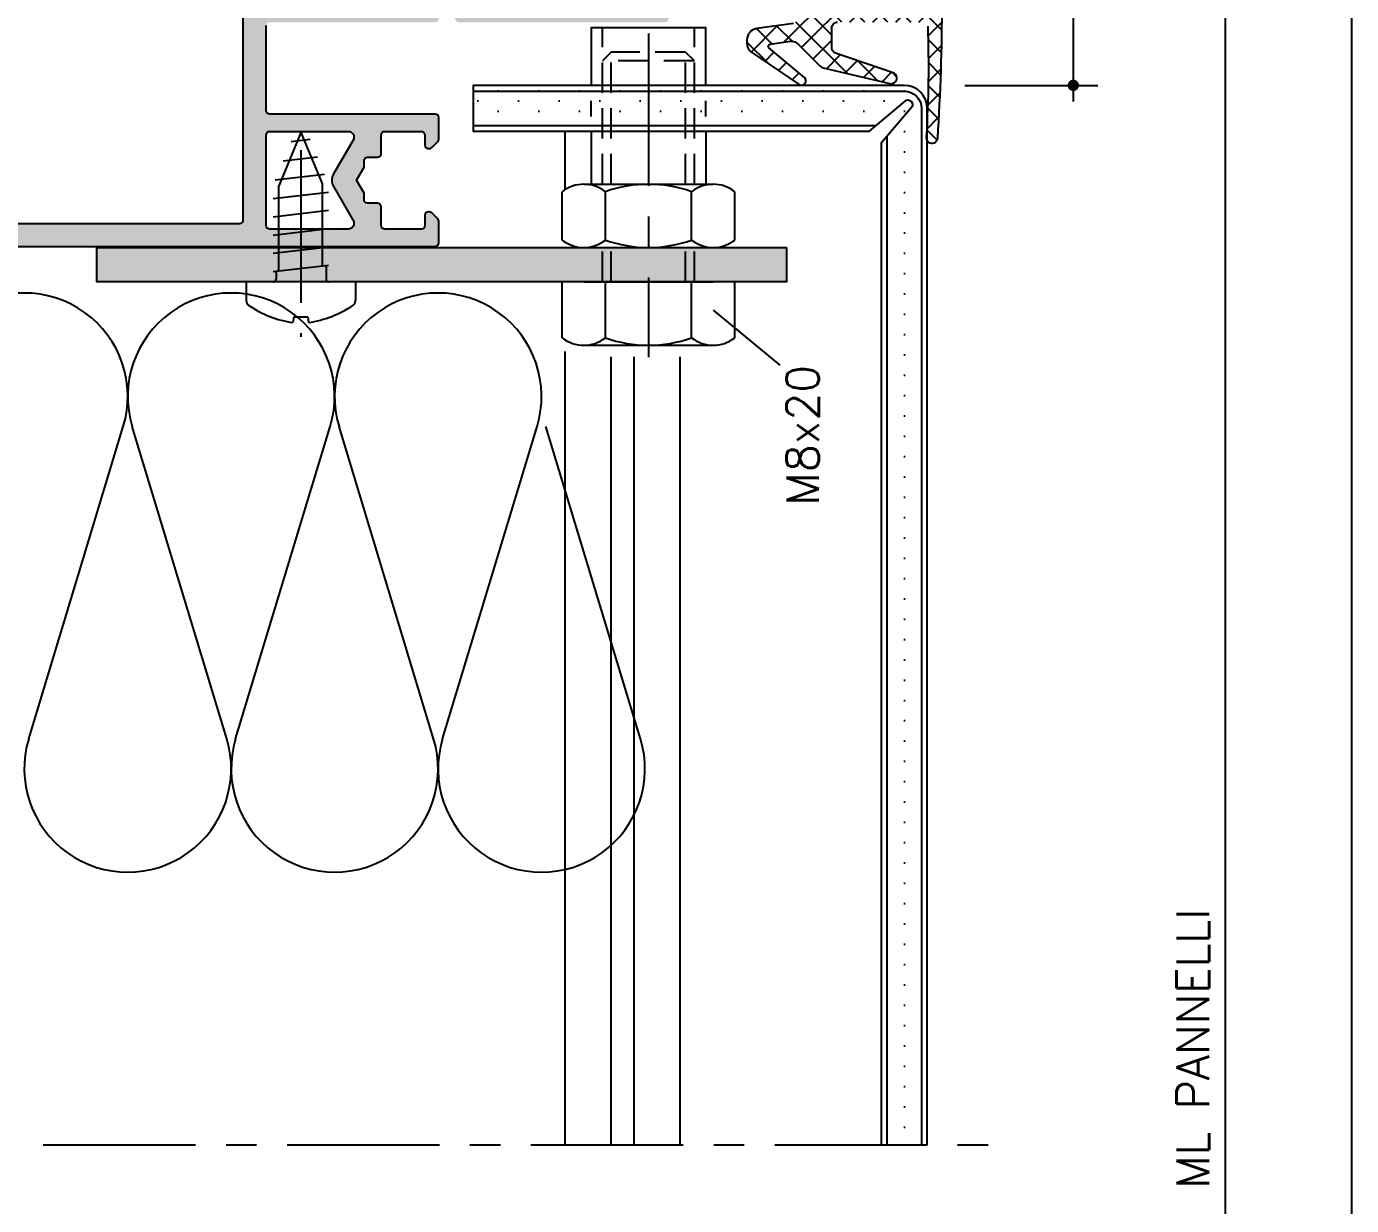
# Model space of a CAD drawing. Extents: x 0 to 1130, y -960 to 577.
# Drawn here: x 128.5 to 210, y -822.5 to -750 of the extents above; entities that cross this region are included whole.
import ezdxf

# ---------------------------------------------------------------- set-up
doc = ezdxf.new("R2010")
doc.units = 0
doc.header["$LTSCALE"] = 7.5
doc.header["$MEASUREMENT"] = 0
doc.linetypes.add('CENTER', pattern=[2, 1.25, -0.25, 0.25, -0.25])
doc.linetypes.add('HIDDEN', pattern=[0.375, 0.25, -0.125])
doc.layers.get('0').update_dxf_attribs({"linetype": 'CONTINUOUS'})
doc.layers.get('DEFPOINTS').update_dxf_attribs({"linetype": 'CONTINUOUS'})
for name, color, linetype in [('ACCESSORI', 200, 'CONTINUOUS'), ('ASSI', 1, 'CENTER'), ('FILL', 8, 'CONTINUOUS'), ('FINE', 7, 'CONTINUOUS'), ('GOMMA', 3, 'CONTINUOUS'), ('GROSSA', 4, 'CONTINUOUS'), ('MARCHIO', 7, 'CONTINUOUS'), ('NASC', 7, 'HIDDEN'), ('QUOTE', 254, 'CONTINUOUS'), ('TESTO', 2, 'CONTINUOUS'), ('VITERIA', 40, 'CONTINUOUS')]:
    doc.layers.add(name, color=color, linetype=linetype)
doc.styles.get("Standard").update_dxf_attribs({"font": 'romans.shx'})
doc.dimstyles.new('Copy of SCALA_1-1', dxfattribs={"dimtxt": 2, "dimasz": 1, "dimexe": 1.5, "dimexo": 1.5, "dimgap": 1, "dimtad": 3, "dimlfac": 1.41414141414, "dimdsep": 46, "dimtxsty": 'Standard', "dimblk1": 'PUNTO', "dimblk2": 'PUNTO', "dimsah": 1, "dimcen": 0, "dimclrt": 2, "dimaunit": 1, "dimadec": 0, "dimazin": 0, "dimtfac": 0.7, "dimtmove": 0, "dimatfit": 3, "dimldrblk": 'PUNTO', "dimfxl": 1, "dimtolj": 2, "dimarcsym": 0})

# ---------------------------------------------------------------- blocks, each defined once
blk = doc.blocks.new('PUNTO')
blk.add_line((-1, 0), (1, 0))
at = {"const_width": 0.35}
blk.add_lwpolyline([(-0.1750000000000114, 0, 1), (0.1750000000000114, 0, 1)], format="xyb", close=True, dxfattribs=at)
blk = doc.blocks.new('*D214')
at = {"layer": 'DEFPOINTS', "color": 0, "transparency": 16777216}
for p in [(184.7645523652864, -738.0873177455412), (184.7129231150632, -753.6369726266939), (192.8857353556161, -753.6369726266939)]:
    blk.add_point(p, dxfattribs=at)
at = {"layer": 'QUOTE', "color": 0, "lineweight": -2, "transparency": 16777216}
for p, q in [((186.2645523652864, -738.0873177455412), (194.3857353556161, -738.0873177455412)), ((192.8857353556161, -739.0873177455412), (192.8857353556161, -752.6369726266939)), ((186.2129231150632, -753.6369726266939), (194.3857353556161, -753.6369726266939))]:
    blk.add_line(p, q, dxfattribs=at)
for p, rotation in [((192.8857353556161, -738.0873177455412), 90), ((192.8857353556161, -753.6369726266939), 270)]:
    blk.add_blockref('PUNTO', p, dxfattribs=dict(at, rotation=rotation))
at = {"layer": 'QUOTE', "color": 2, "transparency": 16777216, "insert": (190.8857353556158, -745.8621451861175), "char_height": 2, "attachment_point": 5, "rotation": 90}
blk.add_mtext('\\A2;22', dxfattribs=at)

msp = doc.modelspace()

# ---------------------------------------------------------------- hatches: boundary and pattern name
at = {"layer": 'FILL'}
h = msp.add_hatch(color=253, dxfattribs=at)
edge = h.paths.add_edge_path(flags=16)
edge.add_arc((82.35443701120033, -761.9139149862199), 0.2121379268736376, 179.9999999999693, 269.9999999999731)
edge.add_line((82.35443701120033, -762.1260529130934), (141.611631251226, -762.1260529130934))
edge.add_arc((141.611631251226, -761.9139149862199), 0.2121379268735382, 270, 360)
edge.add_line((141.8237691780996, -761.9139149862199), (141.8237691780996, -729.810375386015))
edge.add_arc((141.611631251226, -729.810375386015), 0.2121379268735382, 0, 90)
edge.add_line((141.611631251226, -729.5982374591413), (82.35443701120033, -729.5982374591413))
edge.add_arc((82.35443701120033, -729.8103753860148), 0.212137926873595, 90.00000000001535, 180.0000000000153)
edge.add_line((82.1422990843268, -729.810375386015), (82.1422990843268, -761.9139149862199))
edge = h.paths.add_edge_path()
edge.add_line((152.9963666601092, -756.6811794566711), (152.9963666601092, -757.3175932372919))
edge.add_arc((153.2085045869828, -757.3175932372919), 0.2121379268736518, 180, 270)
edge.add_line((153.2085045869828, -757.5297311641655), (153.2620594651605, -757.5297311641655))
edge.add_arc((153.2620594651602, -757.3175932372919), 0.2121379268734813, 270.0000000000307, 315.0000000000326)
edge.add_line((153.4120636317995, -757.467597403931), (153.7827846073691, -757.0968764283616))
edge.add_arc((153.6327804407296, -756.9468722617221), 0.21213792687374, 314.9999999999945, 360)
edge.add_line((153.8449183676034, -756.9468722617221), (153.8449183676034, -755.6204898223027))
edge.add_arc((153.6327804407298, -755.6204898223029), 0.212137926873595, 359.9999999999847, 449.9999999999847)
edge.add_line((153.6327804407301, -755.4083518954294), (143.4501599507971, -755.4083518954299))
edge.add_arc((143.4501599507971, -755.1962139685561), 0.2121379268736518, 179.9999999999693, 269.9999999999693, ccw=False)
edge.add_line((143.2380220239235, -755.1962139685559), (143.2380220239235, -749.9634784390068))
edge.add_arc((143.4501599507971, -749.9634784390068), 0.2121379268736518, 90, 180, ccw=False)
edge.add_line((143.4501599507971, -749.7513405121333), (153.6327804407298, -749.7513405121335))
edge.add_arc((153.6327804407298, -749.5392025852598), 0.212137926873595, 270.0000000000153, 360.0000000000153)
edge.add_line((153.8449183676034, -749.5392025852598), (153.8449183676034, -749.1149267315127))
edge.add_arc((154.0570562944771, -749.1149267315127), 0.2121379268736518, 89.9999999999693, 179.9999999999693, ccw=False)
edge.add_line((154.0570562944771, -748.9027888046389), (154.5154601007484, -748.9027888046389))
edge.add_arc((154.5154601007484, -749.1149267315125), 0.2121379268735097, 15.000000000020009, 90.00000000001529, ccw=False)
edge.add_line((154.720369603051, -749.0600213958492), (154.8634776561329, -749.5941079209233))
edge.add_arc((155.0683871584355, -749.5392025852598), 0.2121379268735663, 195.0000000000011, 270)
edge.add_line((155.0683871584355, -749.7513405121333), (167.77530889897, -749.7513405121335))
edge.add_arc((167.77530889897, -749.5392025852598), 0.212137926873595, 270.0000000000153, 360.0000000000153)
edge.add_line((167.9874468258435, -749.5392025852598), (167.9874468258435, -748.6199382354744))
edge.add_line((167.9874468258435, -748.6199382354744), (167.4924583298052, -748.1249497394358))
edge.add_line((167.4924583298052, -748.1249497394356), (167.1388951183494, -748.1249497394356))
edge.add_line((167.1388951183491, -748.1249497394356), (167.1388951183491, -748.9027888046389))
edge.add_line((167.1388951183491, -748.9027888046389), (166.0979382846203, -748.9027888046389))
edge.add_line((166.0979382846203, -748.9027888046389), (165.1589411341956, -747.2763980319414))
edge.add_line((165.1589411341956, -747.2763980319414), (156.6734240592515, -747.2763980319414))
edge.add_arc((156.78722543515, -745.8624730446568), 1.418497311532494, 85.7412871607388, 265.39840271210113, ccw=False)
edge.add_line((156.8925632425509, -744.4478923402935), (165.1589411341956, -744.4478923402935))
edge.add_line((165.1589411341956, -744.4478923402935), (166.0979382846203, -742.821501567596))
edge.add_line((166.0979382846203, -742.8215015675958), (167.1388951183494, -742.8215015675958))
edge.add_line((167.1388951183491, -742.8215015675958), (167.1388951183491, -743.5993406327989))
edge.add_line((167.1388951183491, -743.5993406327989), (167.4924583298052, -743.5993406327989))
edge.add_line((167.4924583298052, -743.5993406327989), (167.9874468258435, -743.1043521367606))
edge.add_line((167.9874468258435, -743.1043521367606), (167.9874468258435, -742.1850877869751))
edge.add_arc((167.77530889897, -742.1850877869749), 0.212137926873595, 359.9999999999847, 449.9999999999847)
edge.add_line((167.77530889897, -741.9729498601014), (155.0683871584355, -741.9729498601014))
edge.add_arc((155.0683871584355, -742.1850877869749), 0.2121379268736234, 90.00000000001535, 165.0000000000177)
edge.add_line((154.8634776561329, -742.1301824513116), (154.720369603051, -742.6642689763858))
edge.add_arc((154.5154601007484, -742.6093636407222), 0.212137926873559, 270, 345.00000000000625, ccw=False)
edge.add_line((154.5154601007484, -742.8215015675958), (154.410619505933, -742.8215015675958))
edge.add_line((154.410619505933, -742.8215015675958), (154.0570562944771, -742.8215015675958))
edge.add_arc((154.0570562944771, -742.609363640722), 0.2121379268737087, 180.0000000000153, 270.00000000001535, ccw=False)
edge.add_line((153.8449183676034, -742.6093636407222), (153.8449183676034, -742.1850877869751))
edge.add_arc((153.6327804407298, -742.1850877869749), 0.2121379268736234, 359.9999999999923, 449.999999999977)
edge.add_line((153.6327804407301, -741.9729498601014), (143.4501599507973, -741.9729498601014))
edge.add_arc((143.4501599507971, -741.7608119332278), 0.212137926873595, 180.0000000000153, 270.00000000001535, ccw=False)
edge.add_line((143.2380220239235, -741.7608119332278), (143.2380220239235, -736.5280764036788))
edge.add_arc((143.4501599507971, -736.5280764036788), 0.2121379268735382, 90, 180, ccw=False)
edge.add_line((143.4501599507971, -736.3159384768051), (153.6327804407301, -736.3159384768051))
edge.add_arc((153.6327804407301, -736.1038005499317), 0.2121379268734813, 269.9999999999847, 359.9999999999847)
edge.add_line((153.8449183676034, -736.1038005499317), (153.8449183676034, -734.7774181105124))
edge.add_arc((153.6327804407301, -734.7774181105124), 0.2121379268734813, 3.070538155830139e-11, 45.00000000003256)
edge.add_line((153.7827846073691, -734.6274139438733), (153.4120636317998, -734.2566929683039))
edge.add_arc((153.2620594651605, -734.406697134943), 0.2121379268736194, 44.99999999998371, 89.99999999998465)
edge.add_line((153.2620594651605, -734.1945592080692), (153.2085045869828, -734.1945592080692))
edge.add_arc((153.2085045869828, -734.406697134943), 0.2121379268737087, 90.00000000001535, 180.0000000000153)
edge.add_line((152.9963666601092, -734.406697134943), (152.9963666601092, -735.0431109155634))
edge.add_arc((152.7842287332355, -735.0431109155636), 0.212137926873595, -89.99999999998471, 1.5290879673557356e-11, ccw=False)
edge.add_line((152.7842287332355, -735.2552488424371), (150.5214241799171, -735.2552488424371))
edge.add_arc((150.5214241799171, -735.0431109155636), 0.2121379268736518, 180, 270, ccw=False)
edge.add_line((150.3092862530436, -735.0431109155636), (150.3092862530436, -733.8763523177588))
edge.add_arc((150.09714832617, -733.8763523177588), 0.2121379268734813, 1.53526907791507e-11, 90.00000000001535)
edge.add_line((150.09714832617, -733.6642143908853), (149.4607345455492, -733.6642143908853))
edge.add_arc((149.4607345455492, -733.4520764640117), 0.2121379268737087, 179.9999999999847, 269.99999999998465, ccw=False)
edge.add_line((149.2485966186754, -733.4520764640115), (149.2485966186754, -733.0518249449563))
edge.add_line((149.2485966186754, -733.0518249449565), (148.7856405688926, -732.2499615450615))
edge.add_line((148.7856405688928, -732.2499615450613), (149.2485966186754, -731.4480981451663))
edge.add_line((149.2485966186754, -731.4480981451663), (149.2485966186754, -731.0478466261111))
edge.add_arc((149.4607345455492, -731.0478466261111), 0.2121379268736518, 90, 180, ccw=False)
edge.add_line((149.4607345455492, -730.8357086992373), (150.09714832617, -730.8357086992373))
edge.add_arc((150.09714832617, -730.6235707723638), 0.212137926873595, 270.0000000000153, 360.0000000000153)
edge.add_line((150.3092862530436, -730.6235707723636), (150.3092862530436, -729.4568121745588))
edge.add_arc((150.5214241799171, -729.456812174559), 0.212137926873595, 89.99999999998471, 179.9999999999847, ccw=False)
edge.add_line((150.5214241799171, -729.2446742476855), (152.7842287332355, -729.2446742476855))
edge.add_arc((152.7842287332355, -729.4568121745588), 0.2121379268735382, 0, 90, ccw=False)
edge.add_line((152.9963666601092, -729.4568121745588), (152.9963666601092, -730.0932259551796))
edge.add_arc((153.2085045869828, -730.0932259551796), 0.212137926873595, 180.0000000000153, 270.0000000000153)
edge.add_line((153.2085045869828, -730.3053638820534), (153.2620594651605, -730.3053638820536))
edge.add_arc((153.2620594651602, -730.0932259551801), 0.2121379268735382, 270.0000000000691, 315.0000000000706)
edge.add_line((153.4120636317995, -730.2432301218189), (153.7827846073691, -729.8725091462493))
edge.add_arc((153.6327804407303, -729.72250497961), 0.2121379268733582, 314.9999999999566, 359.999999999954)
edge.add_line((153.8449183676036, -729.7225049796102), (153.8449183676036, -728.3961225401911))
edge.add_arc((153.6327804407301, -728.3961225401911), 0.2121379268736518, 0, 90)
edge.add_line((153.6327804407301, -728.1839846133175), (80.30377038475575, -728.1839846133175))
edge.add_arc((80.30377038475552, -728.8911110362292), 0.7071264229119834, 89.99999999999886, 180)
edge.add_line((79.59664396184365, -728.8911110362292), (79.59664396184365, -762.8331793360053))
edge.add_arc((80.30377038475552, -762.8331793360053), 0.7071264229119976, 180, 269.9999999999989)
edge.add_line((80.30377038475552, -763.5403057589174), (153.6327804407301, -763.5403057589174))
edge.add_arc((153.6327804407301, -763.3281678320438), 0.2121379268735382, 270, 360)
edge.add_line((153.8449183676034, -763.3281678320438), (153.8449183676034, -762.0017853926247))
edge.add_arc((153.6327804407298, -762.0017853926245), 0.212137926873595, 359.9999999999847, 404.9999999999782)
edge.add_line((153.7827846073691, -761.8517812259854), (153.4120636317998, -761.4810602504158))
edge.add_arc((153.2620594651607, -761.6310644170549), 0.2121379268735391, 45.00000000001629, 90.00000000002304)
edge.add_line((153.2620594651605, -761.4189264901815), (153.2085045869828, -761.4189264901815))
edge.add_arc((153.2085045869828, -761.6310644170549), 0.2121379268734813, 89.99999999998465, 179.9999999999847)
edge.add_line((152.9963666601092, -761.6310644170549), (152.9963666601092, -762.2674781976759))
edge.add_arc((152.7842287332357, -762.2674781976759), 0.2121379268734813, 269.99999999998465, 359.99999999998465, ccw=False)
edge.add_line((152.7842287332355, -762.4796161245495), (150.5214241799171, -762.4796161245495))
edge.add_arc((150.5214241799171, -762.2674781976757), 0.2121379268735382, 180.0000000000307, 270.0000000000307, ccw=False)
edge.add_line((150.3092862530436, -762.2674781976759), (150.3092862530436, -761.1007195998709))
edge.add_arc((150.09714832617, -761.1007195998709), 0.2121379268735382, 0, 90)
edge.add_line((150.09714832617, -760.8885816729976), (149.4607345455492, -760.8885816729976))
edge.add_arc((149.4607345455492, -760.6764437461238), 0.2121379268736518, 180, 270, ccw=False)
edge.add_line((149.2485966186754, -760.6764437461238), (149.2485966186754, -760.2761922270686))
edge.add_line((149.2485966186754, -760.2761922270686), (148.7856405688926, -759.4743288271734))
edge.add_line((148.7856405688928, -759.4743288271734), (149.2485966186754, -758.6724654272784))
edge.add_line((149.2485966186754, -758.6724654272784), (149.2485966186754, -758.272213908223))
edge.add_arc((149.4607345455492, -758.272213908223), 0.2121379268735382, 89.9999999999693, 179.9999999999693, ccw=False)
edge.add_line((149.4607345455492, -758.0600759813497), (150.09714832617, -758.0600759813497))
edge.add_arc((150.09714832617, -757.8479380544759), 0.2121379268736518, 270.0000000000307, 360.0000000000307)
edge.add_line((150.3092862530436, -757.8479380544759), (150.3092862530436, -756.6811794566711))
edge.add_arc((150.5214241799173, -756.6811794566711), 0.2121379268737087, 90.00000000001529, 180.0000000000153, ccw=False)
edge.add_line((150.5214241799171, -756.4690415297973), (152.7842287332355, -756.4690415297973))
edge.add_arc((152.7842287332355, -756.6811794566711), 0.2121379268737087, -1.5290879673557356e-11, 89.99999999998471, ccw=False)
edge = h.paths.add_edge_path(flags=16)
edge.add_line((148.2753160297338, -762.4796161245495), (143.4501599507971, -762.4796161245495))
edge.add_arc((143.4501599507971, -762.2674781976759), 0.2121379268734813, 180.0000000000153, 270.00000000001535, ccw=False)
edge.add_line((143.2380220239235, -762.2674781976759), (143.2380220239235, -756.6811794566711))
edge.add_arc((143.4501599507971, -756.6811794566711), 0.212137926873595, 89.99999999998471, 179.9999999999847, ccw=False)
edge.add_line((143.4501599507971, -756.4690415297976), (148.2753160315035, -756.4690415297973))
edge.add_arc((148.2753160315037, -756.8226047412534), 0.3535632114559917, -30.000000107552523, 90, ccw=False)
edge.add_line((148.5815107541361, -756.9993863475561), (147.3567318617251, -759.1207656080542))
edge.add_arc((147.9691213076541, -759.47432881951), 0.7071264229119966, 150.0000000000006, 209.9999999999994)
edge.add_line((147.3567318617251, -759.827892030966), (148.5815107530302, -761.9492713079401))
edge.add_arc((148.2753160297338, -762.1260529130934), 0.3535632114559835, -89.99999999999079, 29.99999989245879, ccw=False)
edge = h.paths.add_edge_path(flags=16)
edge.add_line((152.4306655217796, -743.0336394944693), (143.2380220239237, -743.0336394944693))
edge.add_line((143.2380220239235, -743.0336394944693), (143.2380220239235, -748.6906508777654))
edge.add_line((143.2380220239235, -748.6906508777654), (152.4306655217796, -748.6906508777654))
edge.add_arc((152.4306655217796, -748.3370876663093), 0.3535632114559917, 269.9999999999908, 359.9999999999908)
edge.add_line((152.7842287332357, -748.3370876663093), (152.7842287332355, -743.3872027059251))
edge.add_arc((152.4306655217796, -743.3872027059253), 0.3535632114560485, 0, 90)
edge = h.paths.add_edge_path(flags=16)
edge.add_arc((147.9691213076539, -732.2499615527245), 0.7071264229118697, 150, 210, ccw=False)
edge.add_line((147.3567318617251, -731.8963983412687), (148.5815107530302, -729.7750190642946))
edge.add_arc((148.2753160297338, -729.5982374591413), 0.3535632114559304, 330.0000001075468, 449.9999999999955)
edge.add_line((148.2753160297338, -729.2446742476855), (143.4501599507971, -729.2446742476855))
edge.add_arc((143.4501599507971, -729.4568121745588), 0.2121379268735382, 90, 180)
edge.add_line((143.2380220239235, -729.4568121745588), (143.2380220239235, -735.0431109155634))
edge.add_arc((143.4501599507971, -735.0431109155636), 0.2121379268736518, 180, 270)
edge.add_line((143.4501599507971, -735.2552488424371), (148.2753160315035, -735.2552488424374))
edge.add_arc((148.2753160315035, -734.9016856309813), 0.3535632114560485, 270.0000000000092, 390.0000001075558)
edge.add_line((148.5815107541361, -734.7249040246786), (147.3567318617251, -732.6035247641803))
h = msp.add_hatch(dxfattribs=at)
h.set_pattern_fill('ANSI37', color=137, scale=7.999846400000002, angle=90, style=0)
h.set_pattern_definition([(135, (-5.878304635907296e-14, -960), (-0.707093204736349, -0.7070932047363488), []), (225, (-5.878304635907296e-14, -960), (0.7070932047363488, -0.707093204736349), [])])
edge = h.paths.add_edge_path(flags=16)
edge.add_line((181.8355190366928, -743.3733172170305), (182.6841590366927, -743.3733172170305))
edge.add_arc((182.6841590366927, -744.0805172170305), 0.7072000000000287, -2.2737367544323206e-12, 90.00000000000227, ccw=False)
edge.add_line((183.3913590366928, -744.0805172170308), (183.3913590366928, -747.6244583145381))
edge.add_arc((182.6841590366927, -747.6244583145378), 0.7072000000000855, 270.0000000000023, 359.9999999999977, ccw=False)
edge.add_line((182.6841590366927, -748.3316583145379), (181.8355190366928, -748.3316583145379))
edge.add_arc((181.8355190366928, -747.6244583145378), 0.7071999999999719, 179.9999999999931, 269.9999999999977, ccw=False)
edge.add_line((181.1283190366927, -747.6244583145378), (181.128319036693, -744.0805172170305))
edge.add_arc((181.8355190366928, -744.0805172170305), 0.7071999999999434, 90, 180, ccw=False)
edge = h.paths.add_edge_path(flags=16)
edge.add_line((179.1481590366927, -748.3316583145379), (178.2995190366927, -748.3316583145379))
edge.add_arc((178.2995190366927, -747.6244583145378), 0.7072000000000287, 179.9999999999977, 269.99999999999307, ccw=False)
edge.add_line((177.5923190366929, -747.6244583145378), (177.5923190366927, -744.0805172170305))
edge.add_arc((178.2995190366925, -744.0805172170305), 0.7071999999999719, 89.99999999999312, 179.9999999999977, ccw=False)
edge.add_line((178.2995190366927, -743.3733172170305), (179.1481590366929, -743.3733172170305))
edge.add_arc((179.1481590366927, -744.0805172170305), 0.7072000000000003, 4.490630090003833e-12, 90.00000000000449, ccw=False)
edge.add_line((179.8553590366927, -744.0805172170305), (179.8553590366927, -747.6244583145381))
edge.add_arc((179.1481590366927, -747.6244583145378), 0.7072000000000003, 269.99999999999545, 359.9999999999954, ccw=False)
edge = h.paths.add_edge_path(flags=16)
edge.add_line((175.6828790366928, -744.4420583145379), (174.7221640616251, -744.4420583145379))
edge.add_arc((174.7221640616248, -745.0078183145379), 0.5657600000000116, 89.99999999998849, 130.1794173322194)
edge.add_line((174.3571451784277, -744.575561917813), (173.352183283571, -745.424201917813))
edge.add_arc((173.7172021667683, -745.8564583145378), 0.5657600000000976, 130.1794173322304, 229.8205826677696)
edge.add_line((173.352183283571, -746.2887147112624), (174.3571451784277, -747.1373547112623))
edge.add_arc((174.7221640616251, -746.7050983145377), 0.5657600000000725, 229.8205826677637, 269.9999999999943)
edge.add_line((174.7221640616251, -747.2708583145377), (175.6828790366928, -747.2708583145377))
edge.add_arc((175.6828790366928, -746.7050983145377), 0.5657600000000116, 270.0000000000057, 360.0000000000057)
edge.add_line((176.2486390366927, -746.7050983145377), (176.2486390366927, -745.0078183145379))
edge.add_arc((175.6828790366928, -745.0078183145379), 0.5657599999999547, 0, 90)
edge = h.paths.add_edge_path()
edge.add_arc((177.7710059496137, -739.811235896814), 0.7071999999997843, 113.4094616821114, 135.0000000000163)
edge.add_line((177.2709400339585, -739.3111699811593), (175.9786594815398, -740.6034505335783))
edge.add_arc((175.4785935658846, -740.103384617923), 0.7072000000001428, 270.0000000000023, 315.00000000000324, ccw=False)
edge.add_line((175.4785935658846, -740.810584617923), (174.2423420089085, -740.6275825785403))
edge.add_arc((174.2630536448248, -740.4876672407904), 0.1414399999999726, 142.2875823298587, 261.5796677343828, ccw=False)
edge.add_line((174.1511617368114, -740.4011486039478), (176.3730615608842, -738.6255050077468))
edge.add_arc((176.1492777448572, -738.4524677340617), 0.2828800000000173, 322.2875823298738, 494.8557593081248)
edge.add_line((175.9497555732887, -738.2519384408085), (173.0159254905404, -740.1650874739157))
edge.add_arc((173.5147309194619, -740.6664107070485), 0.7072000000000566, 134.8557593081264, 180.0000000000069)
edge.add_line((172.8075309194618, -740.6664107070485), (172.8075309194618, -740.8846733351174))
edge.add_arc((173.5147309194619, -740.8846733351172), 0.7072000000000287, 180.0000000000046, 261.9575708562618)
edge.add_line((173.4157891245415, -741.5849178361439), (175.6636775506626, -741.902535632978))
edge.add_arc((175.6636775506626, -742.1146956329778), 0.2121599999998978, 7.907162702972414, 90.00000000001529, ccw=False)
edge.add_line((175.8738203913398, -742.0855091273284), (176.0644962949024, -743.458375632978))
edge.add_arc((175.8523362949024, -743.4583756329778), 0.2121600000000399, 269.9999999999693, 359.9999999999693, ccw=False)
edge.add_line((175.8523362949022, -743.6705356329778), (175.0819351877794, -743.6705356329778))
edge.add_arc((175.0819351877794, -743.458375632978), 0.2121599999999262, 194.9999999999946, 269.9999999999923, ccw=False)
edge.add_line((174.877004364474, -743.5132866815868), (174.8417943688073, -743.2404411888242))
edge.add_arc((174.6368635455019, -743.2953522374332), 0.2121599999999505, 15.00000000000942, 130.1794173322443)
edge.add_line((174.4999814643028, -743.1332560886615), (172.6393461230682, -744.8129899450464))
edge.add_arc((173.587137950597, -745.8628556563012), 1.414399999999943, 132.0749136166909, 227.9250868703234)
edge.add_line((172.6393461319917, -746.9127213756124), (174.4999814643026, -748.5924551772946))
edge.add_arc((174.6368635455016, -748.4303590285226), 0.2121599999999659, 229.8205826677773, 345.0000000000094)
edge.add_line((174.8417943688073, -748.4852700771316), (174.877004364474, -748.212424584369))
edge.add_arc((175.0819351877794, -748.2673356329778), 0.2121599999999358, 90.00000000000767, 165.0000000000054, ccw=False)
edge.add_line((175.0819351877794, -748.055175632978), (175.8523362949022, -748.055175632978))
edge.add_arc((175.8523362949024, -748.2673356329781), 0.2121600000000967, 1.5290879673557356e-11, 90.00000000001529, ccw=False)
edge.add_line((176.0644962949024, -748.2673356329781), (175.8738203913398, -749.6402021386275))
edge.add_arc((175.6636775506626, -749.611015632978), 0.2121599999999554, 270, 352.0928372970449, ccw=False)
edge.add_line((175.6636775506626, -749.8231756329778), (173.4157891245417, -750.1407934298118))
edge.add_arc((173.5147309194619, -750.8410379308386), 0.707200000000028, 98.04242914373822, 179.9999999999954)
edge.add_line((172.8075309194618, -750.8410379308384), (172.8075309194618, -751.0593005589074))
edge.add_arc((173.5147309194617, -751.0593005589076), 0.7071999999998582, 179.9999999999954, 225.1442406918801)
edge.add_line((173.0159254905404, -751.5606237920401), (175.9497555732887, -753.5512285599316))
edge.add_arc((176.1492777448572, -753.3506992666785), 0.2828800000000468, 225.1442406918833, 397.7124176701353)
edge.add_line((176.3730615608842, -753.1776619929931), (174.1511617368114, -751.3245626620082))
edge.add_arc((174.2630536448248, -751.2380440251654), 0.1414399999999836, 98.42033226561722, 217.7124176701413, ccw=False)
edge.add_line((174.2423420089085, -751.0981286874157), (175.4785935658846, -750.915126648033))
edge.add_arc((175.4785935658846, -751.6223266480331), 0.707200000000114, 44.99999999999511, 89.99999999999773, ccw=False)
edge.add_line((175.9786594815398, -751.122260732378), (177.2709400339585, -752.4145412847968))
edge.add_arc((177.7710059496137, -751.9144753691419), 0.7071999999997811, 224.9999999999837, 246.5905383178886)
edge.add_line((177.4900357849892, -752.5634650505626), (181.6795000428692, -753.5418582361813))
edge.add_arc((181.6795000428689, -753.1882582361811), 0.3535999999999717, 269.9999999999955, 417.5692165523668)
edge.add_line((181.869128775269, -752.889805720949), (178.1946792655041, -751.6283236180818))
edge.add_arc((178.3820415840173, -751.3284431058753), 0.3535999999999806, 180.0000000000092, 238.003273585273, ccw=False)
edge.add_line((178.0284415840173, -751.3284431058753), (178.0284415840173, -750.106055632978))
edge.add_arc((178.3820415840173, -750.106055632978), 0.3536000000000286, 90, 180, ccw=False)
edge.add_line((178.3820415840173, -749.7524556329779), (183.7215902207494, -749.7524556329777))
edge.add_arc((183.7215902207494, -749.9646156329779), 0.2121600000000967, -8.958982530106425, 90.00000000000767, ccw=False)
edge.add_arc((107.9436575270219, -752.3916423095284), 76.02520631360315, -3.3184333362783036, 1.8045075935318096, ccw=False)
edge.add_arc((184.1900600428689, -756.8512071437408), 0.3535999999999321, 170.4229815197742, 352.8572124653105)
edge.add_arc((55.0455108568039, -748.4252026064182), 129.7721092858462, 356.2577562507904, 359.9455694869196)
edge.add_line((184.8175615840175, -748.5484850102798), (184.8175615840175, -743.1851673531835))
edge.add_arc((90.44508621571089, -741.6172848682372), 94.38549868824241, 359.0481887327961, 363.9033769163592)
edge.add_arc((184.260780042869, -735.2360452197224), 0.3535999999998932, 7.142787534699848, 189.5770184802365)
edge.add_arc((115.1789591510309, -737.5979500229253), 68.77172337767125, -3.449586992294485, 1.9191196738836993, ccw=False)
edge.add_arc((183.6165105128388, -741.7690367304851), 0.2121600000000406, -90.00000000000767, 8.96812866540239, ccw=False)
edge.add_line((183.6165105128388, -741.9811967304852), (178.3820415840173, -741.9811967304852))
edge.add_arc((178.3820415840173, -741.627596730485), 0.3536000000000286, 180, 270, ccw=False)
edge.add_line((178.0284415840173, -741.627596730485), (178.0284415840173, -740.3972681600806))
edge.add_arc((178.3820415840173, -740.3972681600806), 0.353600000000057, 121.99672641473629, 180.0000000000046, ccw=False)
edge.add_line((178.1946792655041, -740.0973876478738), (181.869128775269, -738.7900667749359))
edge.add_arc((181.6726645955777, -738.4890345065853), 0.3594698881551223, 303.1298709602225, 448.9104347831615)
edge.add_line((181.6795000428692, -738.129629613532), (177.4900357849892, -739.1701873129005))
msp.add_hatch(color=253, dxfattribs=at).paths.add_polyline_path([(175.2387580277061, -763.6110184012086), (175.2387580277061, -765.7323976699445), (132.8111726529859, -765.7323976699447), (132.8111726529859, -763.6110184012086)])
at = {"layer": 'QUOTE'}
h = msp.add_hatch(dxfattribs=at)
h.set_pattern_fill('DOTS', color=256, scale=19.999616, angle=90, style=0)
h.set_pattern_definition([(90, (14.99999986278652, -101.4831993687851), (-1.249976, 0.6249880000000001), [0, -1.249976])])
h.paths.add_polyline_path([(163.9214698940995, -753.6405358381498), (155.9662976363394, -753.6405358381498), (155.9662976363394, -755.7619151068857), (163.9214698940995, -755.7619151068859)])
h.paths.add_polyline_path([(166.7499755857474, -753.6405358381498), (164.4636855961082, -753.6405358381498), (164.4636855961082, -755.7619151068857), (166.7499755857474, -755.7619151068857)])
h.paths.add_polyline_path([(164.4636855961082, -753.6405358381498), (163.9214698940995, -753.6405358381498), (163.9214698940995, -755.7619151068857), (164.4636855961082, -755.7619151068857)])
h.paths.add_polyline_path([(169.0362655753869, -753.6405358381498), (166.7499755857474, -753.6405358381498), (166.7499755857474, -755.7619151068859), (169.0362655753869, -755.7619151068861)])
h.paths.add_polyline_path([(169.5784812773956, -753.6405358381498), (169.0362655753869, -753.6405358381498), (169.0362655753869, -755.7619151068857), (169.5784812773956, -755.7619151068857)])
h.paths.add_polyline_path([(182.5316694621524, -754.2537808305976, -0.9233624409960034), (182.9304124129159, -754.652523781361), (181.4222781366274, -756.4222936624578), (181.4222781366277, -818.8224857232899), (183.5436574053637, -818.8224857232899), (183.5436574053635, -754.7012254725178, 0.4142135623730951), (182.4829677709956, -753.6405358381498), (169.5784812773956, -753.6405358381498), (169.5784812773956, -755.7619151068857), (180.7618995810562, -755.7619151068857)])

# ---------------------------------------------------------------- linework, layer by layer
at = {"layer": 'ACCESSORI'}
for p, q in [((163.2143434711874, -756.4654783183419), (163.2143434711874, -759.7218230751926)), ((170.2856077003075, -756.4654783183419), (170.2856077003075, -759.7218230751926))]:
    msp.add_line(p, q, dxfattribs=at)
msp.add_lwpolyline([(170.2856077003075, -753.6369726266937), (170.2856077003075, -750.10490372359), (163.2143434711874, -750.10490372359), (163.2143434711874, -753.6369726266937)], dxfattribs=at)
at = {"layer": 'ASSI'}
for p, q in [((166.7499755857474, -750.4519492667025), (166.7499755857474, -770.3633106120187)), ((145.3599853697664, -757.6313116698357), (145.3599853697664, -769.1064667890023)), ((39.51514955917509, -818.8224857232899), (189.2713133787251, -818.8224857232899))]:
    msp.add_line(p, q, dxfattribs=at)
at = {"layer": 'FINE', "linetype": 'HIDDEN'}
for p, q in [((163.2143434711874, -755.548825358911), (163.2143434711874, -754.5960167165724)), ((170.2856077003075, -755.548825358911), (170.2856077003075, -754.5960167165724))]:
    msp.add_line(p, q, dxfattribs=at)
at = {"layer": 'FINE'}
for p, q in [((155.9662976363394, -756.1119151068858), (180.761899581056, -756.1119151068858)), ((161.6233090196355, -760.0508030199424), (161.6233090196355, -756.4654783183419)), ((181.4222781366274, -756.7722936624575), (181.4222781366277, -818.8224857232899)), ((161.4426003876965, -763.1557175898183), (161.4426003876965, -760.1771238865826)), ((162.769444187209, -759.7218230751926), (170.7305069842864, -759.7218230751926)), ((164.096287986722, -763.1557175898183), (164.096287986722, -760.1771238865826)), ((169.4036631847734, -763.1557175898183), (169.4036631847734, -760.1771238865826)), ((172.0573507837998, -763.1557175898183), (172.0573507837998, -760.1771238865826)), ((162.7694441872094, -763.6110184012091), (170.7305069842864, -763.6110184012086)), ((161.4426003876965, -769.16629218457), (161.4426003876962, -765.7323976699445)), ((164.096287986722, -769.1662921845705), (164.096287986722, -765.7323976699445)), ((169.4036631847734, -769.1662921845705), (169.4036631847734, -765.7323976699445)), ((172.0573507837998, -769.1662921845705), (172.0573507837998, -765.7323976699445)), ((170.7305069842864, -767.4605894924202), (174.8387466383826, -770.8418371139228)), ((161.6233090196355, -818.8224857232899), (161.6233090196355, -769.9997394741231)), ((162.7694441872094, -769.6215929959608), (170.7305069842864, -769.6215929959603)), ((164.4518147112835, -818.8224857232899), (164.4518147112835, -770.3287194188729)), ((165.8660675571077, -818.8224857232899), (165.8660675571077, -770.3287194188729)), ((168.6945732487556, -818.8224857232899), (168.6945732487554, -770.3287194188724)), ((128.6217304015344, -793.831044580083), (134.4394868136935, -774.6207483313626)), ((140.8036246199014, -793.831044580083), (134.9858682077426, -774.6207483313626)), ((141.3500060139506, -793.831044580083), (147.1677624261096, -774.6207483313626)), ((153.5319002323176, -793.831044580083), (147.7141438201585, -774.6207483313626)), ((154.0782816263665, -793.831044580083), (159.8960380385255, -774.6207483313626)), ((166.2601758447335, -793.831044580083), (160.4424194325745, -774.6207483313626))]:
    msp.add_line(p, q, dxfattribs=at)
msp.add_lwpolyline([(155.9662976363394, -753.9905358381498), (182.4829677709956, -753.9905358381498, -0.414213562373095), (183.5436574053635, -755.0512254725179), (183.5436574053637, -818.8224857232899)], format="xyb", dxfattribs=at)
msp.add_lwpolyline([(175.2387580277061, -763.6110184012086), (175.2387580277061, -765.7323976699445), (132.8111726529859, -765.7323976699447), (132.8111726529859, -763.6110184012086)], close=True, dxfattribs=at)
for centre, radius, start, end in [((162.769444187209, -761.8828265787338), 2.161003503540759, 52.12112050828346, 127.8788794917165), ((166.7499755857474, -767.6828858722702), 7.96106279707751, 70.52877936551266, 109.4712206344873), ((170.7305069842864, -761.882826578732), 2.161003503539855, 52.12112050827306, 127.8788794917463), ((162.7694441872094, -761.4500148976686), 2.161003503540246, 232.1211205082537, 307.8788794917269), ((166.7499755857479, -755.6499556041322), 7.961062797076401, 250.5287793655127, 289.4712206344873), ((170.7305069842864, -761.4500148976686), 2.161003503540231, 232.121120508273, 307.8788794917165), ((128.3485397045098, -772.7761309375555), 6.364137806208001, 343.1512869553489, 196.8487130446511), ((141.076815316926, -772.7761309375555), 6.364137806208001, 343.1512869553489, 196.8487130446511), ((153.8050909293419, -772.7761309375555), 6.364137806208001, 343.1512869553489, 196.8487130446511), ((162.7694441872094, -767.4605894924207), 2.161003503540246, 232.1211205082537, 307.8788794917269), ((166.7499755857479, -761.6605301988839), 7.961062797076401, 250.5287793655127, 289.4712206344873), ((170.7305069842864, -767.4605894924202), 2.161003503540231, 232.121120508273, 307.8788794917165), ((134.712677510718, -795.6756619738901), 6.364137806208001, 163.1512869553489, 16.84871304465109), ((147.440953123134, -795.6756619738901), 6.364137806208001, 163.1512869553489, 16.84871304465109), ((160.1692287355499, -795.6756619738901), 6.364137806208001, 163.1512869553489, 16.84871304465109)]:
    msp.add_arc(centre, radius, start, end, dxfattribs=at)
at = {"layer": 'GOMMA'}
for points in [[(183.931161885159, -749.997654747322, -0.02235677036153073), (183.8413882193817, -756.7923775635454, 1.021471536208635), (184.5409158797387, -756.8951746514522, 0.01609250972947874), (184.8175615840175, -748.5484850102798)], [(175.6636775506626, -749.8231756329778), (173.4157891245415, -750.140793429812, 0.3736736824572747), (172.8075309194618, -750.8410379308384), (172.8075309194618, -751.0593005589076, 0.1995667198167252), (173.0159254905404, -751.5606237920401), (175.9497555732887, -753.5512285599316, 0.9371607967419262), (176.3730615608842, -753.1776619929931), (174.1511617368114, -751.3245626620082, -0.5732391076007346), (174.2423420089085, -751.0981286874157), (175.4785935658846, -750.915126648033, -0.1989123673796674), (175.9786594815398, -751.122260732378), (177.2709400339585, -752.4145412847965, 0.09448617806848351), (177.4900357849892, -752.5634650505626), (181.6795000428689, -753.5418582361813, 0.7506112215894325), (181.869128775269, -752.889805720949), (178.1946792655041, -751.628323618082, -0.2586328234606745), (178.0284415840173, -751.3284431058753), (178.0284415840173, -750.106055632978, -0.414213562373095), (178.3820415840173, -749.7524556329779)]]:
    msp.add_lwpolyline(points, format="xyb", dxfattribs=at)
at = {"layer": 'GROSSA'}
for points in [[(82.1422990843268, -761.9139149862197, 0.4142135623731228), (82.35443701120033, -762.1260529130934), (141.611631251226, -762.1260529130934, 0.414213562373095), (141.8237691780996, -761.9139149862199), (141.8237691780996, -729.810375386015, 0.414213562373095), (141.611631251226, -729.5982374591413), (82.35443701120033, -729.5982374591413, 0.4142135623730951), (82.1422990843268, -729.810375386015)], [(148.2753160297338, -762.4796161245495), (143.4501599507971, -762.4796161245495, -0.4142135623730971), (143.2380220239235, -762.2674781976759), (143.2380220239235, -756.6811794566711, -0.4142135623730857), (143.4501599507971, -756.4690415297976), (148.2753160315037, -756.4690415297973, -0.577350269815316), (148.5815107541361, -756.9993863475561), (147.3567318617251, -759.1207656080542, 0.2679491924311171), (147.3567318617251, -759.827892030966), (148.5815107530302, -761.9492713079401, -0.5773502685639345)]]:
    msp.add_lwpolyline(points, format="xyb", close=True, dxfattribs=at)
msp.add_lwpolyline([(80.30377038475552, -763.5403057589174), (153.6327804407301, -763.5403057589174, 0.414213562373095), (153.8449183676034, -763.3281678320438), (153.8449183676034, -762.0017853926247, 0.1989123673796334), (153.7827846073691, -761.8517812259854), (153.4120636317998, -761.4810602504158, 0.1989123673796929), (153.2620594651605, -761.4189264901815), (153.2085045869828, -761.4189264901815, 0.414213562373095), (152.9963666601092, -761.6310644170549), (152.9963666601092, -762.2674781976759, -0.414213562373095), (152.7842287332355, -762.4796161245495), (150.5214241799171, -762.4796161245495, -0.414213562373095), (150.3092862530436, -762.2674781976759), (150.3092862530436, -761.1007195998709, 0.414213562373123), (150.09714832617, -760.8885816729976), (149.4607345455492, -760.8885816729976, -0.4142135623730792), (149.2485966186754, -760.6764437461238), (149.2485966186754, -760.2761922270686), (148.7856405688928, -759.4743288271734), (149.2485966186754, -758.6724654272784), (149.2485966186754, -758.272213908223, -0.414213562373095), (149.4607345455492, -758.0600759813497), (150.09714832617, -758.0600759813497, 0.414213562373095), (150.3092862530436, -757.8479380544759), (150.3092862530436, -756.6811794566711, -0.414213562373095), (150.5214241799171, -756.4690415297973), (152.7842287332355, -756.4690415297973, -0.414213562373095), (152.9963666601092, -756.6811794566711), (152.9963666601092, -757.3175932372919, 0.414213562373095), (153.2085045869828, -757.5297311641655), (153.2620594651605, -757.5297311641655, 0.1989123673796754), (153.4120636317995, -757.467597403931), (153.7827846073691, -757.0968764283616, 0.1989123673796754), (153.8449183676034, -756.9468722617221), (153.8449183676034, -755.6204898223029, 0.414213562373095), (153.6327804407301, -755.4083518954294), (143.4501599507971, -755.4083518954296, -0.414213562373095), (143.2380220239235, -755.1962139685559), (143.2380220239235, -749.9634784390068, -0.414213562373095)], format="xyb", dxfattribs=at)
at = {"layer": 'GROSSA', "color": 2}
msp.add_lwpolyline([(183.8972206168195, -818.8224857232899), (183.8972206168195, -755.0512254725179, 0.414213562373095), (182.4829677709956, -753.6369726266937), (155.9662976363394, -753.6369726266937), (155.9662976363394, -756.4654783183419), (180.3469991756105, -756.4654783183419), (182.5316694621524, -754.6037808305975, -0.9233624409954208), (182.9304124129159, -755.0025237813609), (181.0687149251716, -757.1871940679032), (181.0687149251716, -818.8224857232899)], format="xyb", dxfattribs=at)
at = {"layer": 'MARCHIO'}
msp.add_lwpolyline([(-5.878304635907296e-14, -960), (-5.878304635907296e-14, -662.9999999999999), (209.9999999999999, -662.9999999999999), (209.9999999999999, -960)], close=True, dxfattribs=at)
at = {"layer": 'NASC'}
for p, q in [((163.9214698940995, -759.7218230751926), (163.9214698940995, -750.1049037235898)), ((169.5784812773956, -759.7218230751926), (169.5784812773956, -750.1049037235898)), ((164.4636855961082, -751.5863615609746), (163.9214698940995, -752.1285772629835)), ((169.5784812773956, -752.1285772629835), (163.9214698940995, -752.1285772629835)), ((169.0362655753869, -751.5863615609746), (164.4636855961082, -751.5863615609746)), ((164.4636855961082, -759.7218230751926), (164.4636855961082, -751.5863615609746)), ((169.5784812773956, -752.1285772629835), (169.0362655753869, -751.5863615609746)), ((169.0362655753869, -759.7218230751926), (169.0362655753869, -751.5863615609746)), ((163.9214698940995, -765.7323976699445), (163.9214698940995, -763.6110184012084)), ((164.4636855961084, -765.7323976699445), (164.4636855961084, -763.6110184012084)), ((169.0362655753869, -765.7323976699445), (169.0362655753869, -763.6110184012084)), ((169.5784812773956, -765.7323976699445), (169.5784812773956, -763.6110184012084))]:
    msp.add_line(p, q, dxfattribs=at)
at = {"layer": 'QUOTE'}
msp.add_line((202.2362913516094, -748.3620971861174), (202.2362913516094, -877.4471068741905), dxfattribs=at)
at = {"layer": 'VITERIA'}
for p, q in [((145.3599853697664, -756.5367389364333), (144.0164451662335, -759.8224485903827)), ((144.7637266477274, -757.0944463071874), (145.9341454148534, -756.956862035606)), ((145.3599853697664, -756.5367389364333), (146.7035255732991, -759.7382152444086)), ((144.2741766425426, -758.276324569164), (146.3782352353768, -758.0289897032253)), ((143.784626637358, -759.4582028311409), (146.8223250559001, -759.1011173708446)), ((143.6628819547774, -760.5968450917687), (147.057088784755, -760.1978515969486)), ((144.0164451662335, -765.0466699159151), (144.0164451662335, -759.8224485903827)), ((146.7035255732991, -764.7426748722428), (146.7035255732991, -759.7382152444086)), ((143.6628819547774, -761.7211761041988), (147.057088784755, -761.3221826093788)), ((143.6628819547774, -762.845507116629), (147.057088784755, -762.4465136218089)), ((143.6628819547774, -763.9698381290591), (147.057088784755, -763.5708446342392)), ((143.6628819547774, -765.0941691414891), (147.057088784755, -764.6951756466692)), ((143.8380991958829, -765.070629692276), (143.8380991958829, -765.5556160642166)), ((146.916762137956, -764.7140277411017), (146.916762137956, -765.5556160642166)), ((148.7188358785983, -765.7323976699445), (142.0011348609343, -765.7323976699445)), ((142.0011348609343, -765.7323976699445), (142.0011348609343, -766.8775355341043)), ((148.7188358785983, -765.7323976699445), (148.7188358785983, -766.8807829931711)), ((162.769444187209, -765.7323976699445), (170.7305069842864, -765.7323976699445)), ((144.9357095160189, -767.8907076342832), (144.8764896101306, -768.2265604099075)), ((145.7842612235135, -767.8907076342832), (144.9357095160189, -767.8907076342832)), ((145.7842612235135, -767.8907076342832), (145.8434811294018, -768.2265604099075))]:
    msp.add_line(p, q, dxfattribs=at)
for centre, radius, start, end in [((143.6613175901547, -765.5556160642166), 0.176781605728, 270, 0), ((147.0935437436842, -765.5556160642166), 0.176781605728, 180, 270), ((142.3546980723904, -766.8775355341043), 0.3535632114560001, 180, 235.6924389255987), ((148.3652726671423, -766.8807829931711), 0.3535632114560001, 303.9465534836982, 0), ((145.7906937809177, -761.8419817746694), 6.449698722841689, 235.6924389255987, 261.8512406786319), ((144.884536617521, -761.7099816824903), 6.586757387933341, 278.3712572659189, 303.9465534836982)]:
    msp.add_arc(centre, radius, start, end, dxfattribs=at)

# ---------------------------------------------------------------- texts
at = {"layer": 'QUOTE', "color": 2, "insert": (200.2363297516094, -812.9046020301532), "char_height": 1.999961599999998, "attachment_point": 5, "rotation": 90}
msp.add_mtext('\\A2;ML PANNELLI', dxfattribs=at)
at = {"layer": 'TESTO', "insert": (176.2325633031803, -775.1592392173686), "char_height": 1.999961599999998, "attachment_point": 5, "rotation": 90}
msp.add_mtext('M8x20', dxfattribs=at)

# ---------------------------------------------------------------- dimensions: what is measured, and where the dimension line sits
at = {"layer": 'QUOTE'}
dim = msp.add_linear_dim(base=(192.8857353556161, -753.6369726266939), p1=(184.7645523652863, -738.087317745541), p2=(184.7129231150631, -753.6369726266937), angle=90, dimstyle='Copy of SCALA_1-1', override={"dimdec": 1, "dimlfac": 1.414}, dxfattribs=at)
dim.commit()
dim.dimension.update_dxf_attribs({"geometry": '*D214', "text_midpoint": (190.8857353556158, -745.8621451861175)})

doc.saveas('drawing.dxf')
